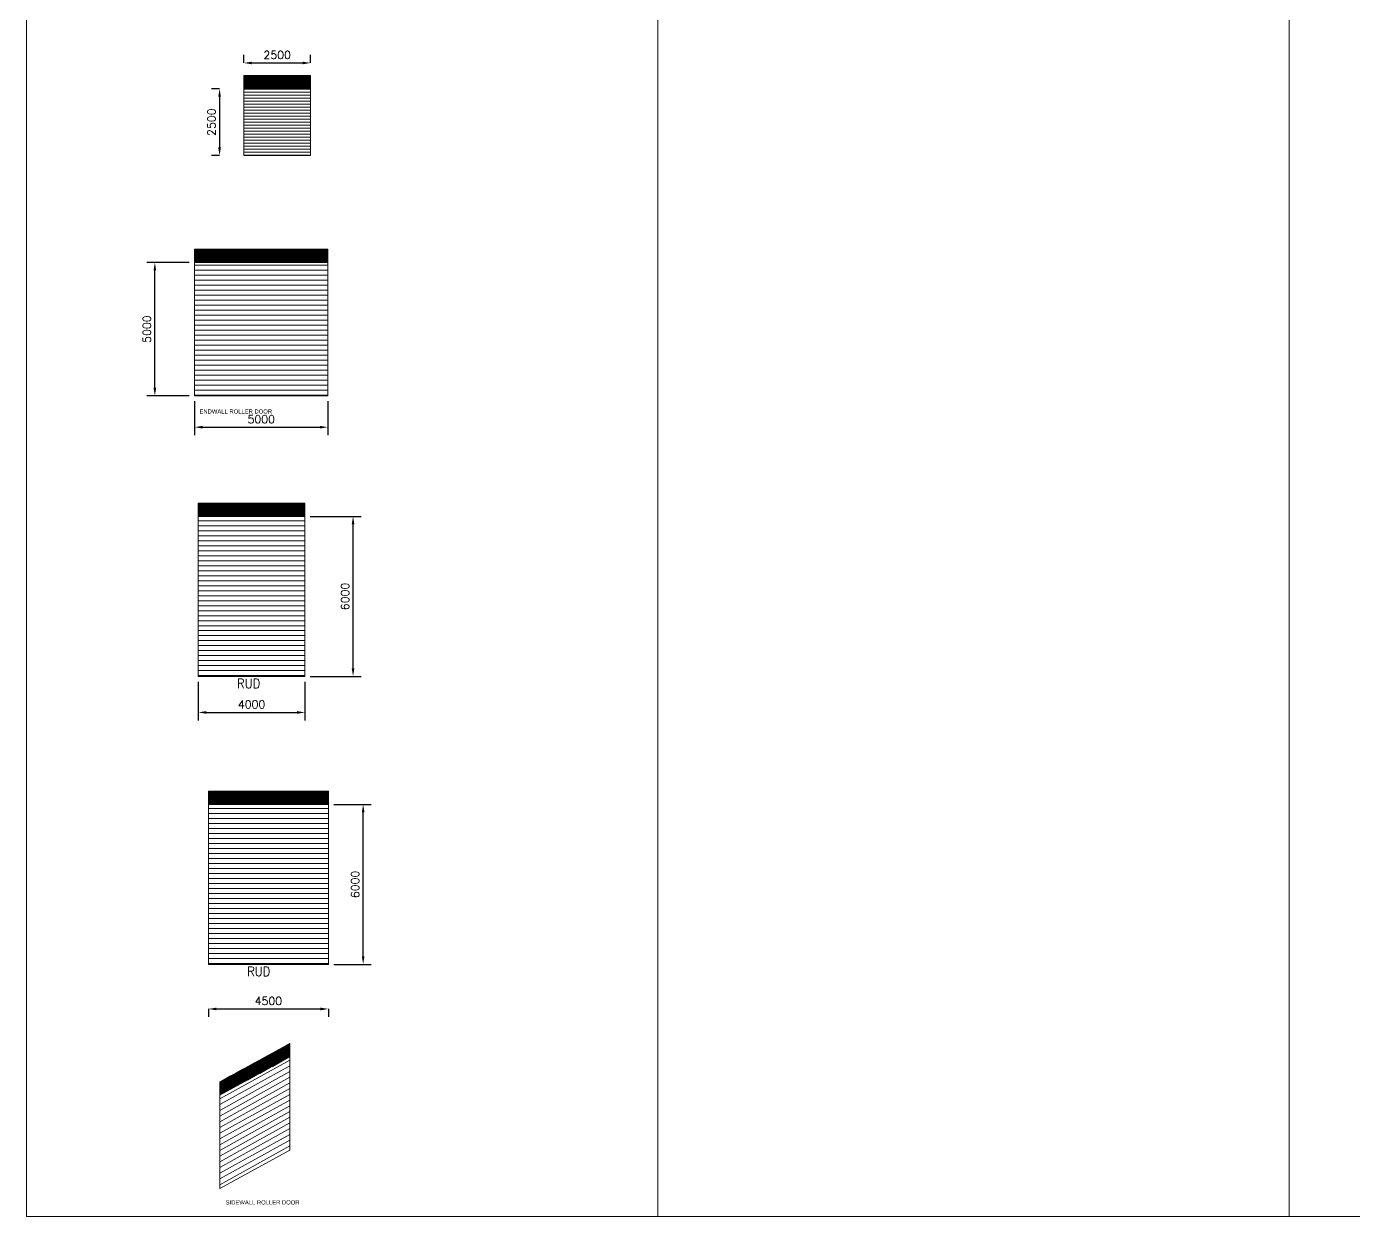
# Model space of a CAD drawing. Header units: millimetres. Extents: x 68421 to 1479662, y -51504 to 144751.
# Drawn here: x 68421 to 118163, y -32317 to 12311 of the extents above; entities that cross this region are included whole.
import ezdxf

# ---------------------------------------------------------------- set-up
doc = ezdxf.new("R2010")
doc.units = ezdxf.units.MM
doc.header["$LTSCALE"] = 0.35
doc.header["$MEASUREMENT"] = 0
doc.linetypes.add('CONTIN', pattern=[0, 0, 0])
doc.linetypes.add('CONTINOUS', pattern=[0])
doc.layers.get('0').update_dxf_attribs({"linetype": 'CONTIN'})
doc.layers.get('Defpoints').update_dxf_attribs({"linetype": 'CONTINUOUS'})
doc.styles.add('ARIAL', font='arial.ttf', dxfattribs={"width": 0.7})
doc.styles.add('S', font='simplex.shx')
doc.styles.get("Standard").update_dxf_attribs({"font": 'txt.shx'})
doc.dimstyles.new('300', dxfattribs={"dimtxt": 300, "dimasz": 300, "dimexe": 300, "dimexo": 200, "dimgap": 150, "dimtad": 1, "dimdec": 0, "dimzin": 0, "dimdsep": 46, "dimtxsty": 'Standard', "dimcen": 0.09, "dimclrd": 4, "dimclre": 4, "dimclrt": 4, "dimadec": 0, "dimazin": 0, "dimtfac": 1, "dimtdec": 0, "dimtofl": 0, "dimtmove": 0, "dimatfit": 3, "dimfxl": 1, "dimtolj": 1, "dimtzin": 0, "dimarcsym": 0})

# ---------------------------------------------------------------- blocks, each defined once
blk = doc.blocks.new('*D84')
at = {"color": 4, "lineweight": -2, "ltscale": 0.1}
for p, q in [((74520, 3462), (72932, 3462)), ((73232, -1238), (73232, 3162)), ((74520, -1538), (72932, -1538))]:
    blk.add_line(p, q, dxfattribs=at)
at = {"color": 4, "linetype": 'Continuous', "lineweight": 5}
for points in [[(73282, 3162), (73182, 3162), (73232, 3462)], [(73182, -1238), (73282, -1238), (73232, -1538)]]:
    blk.add_solid(points, dxfattribs=at)
at = {"layer": 'Defpoints', "color": 0, "linetype": 'Continuous', "lineweight": 5}
for p in [(73232, 3462), (74720, 3462), (74720, -1538)]:
    blk.add_point(p, dxfattribs=at)
at = {"color": 4, "linetype": 'Continuous', "lineweight": 0, "insert": (72932, 962), "char_height": 300, "attachment_point": 5, "rotation": 90}
blk.add_mtext('\\A1;5000', dxfattribs=at)
blk = doc.blocks.new('*D85')
at = {"color": 4, "lineweight": -2, "ltscale": 0.1}
for p, q in [((74720, -1738), (74720, -3016)), ((79720, -1738), (79720, -3016)), ((75020, -2716), (79420, -2716))]:
    blk.add_line(p, q, dxfattribs=at)
at = {"color": 4, "linetype": 'Continuous', "lineweight": 5}
for points in [[(75020, -2666), (75020, -2766), (74720, -2716)], [(79420, -2766), (79420, -2666), (79720, -2716)]]:
    blk.add_solid(points, dxfattribs=at)
at = {"layer": 'Defpoints', "color": 0, "linetype": 'Continuous', "lineweight": 5}
for p in [(74720, -1538), (79720, -1538), (79720, -2716)]:
    blk.add_point(p, dxfattribs=at)
at = {"color": 4, "linetype": 'Continuous', "lineweight": 0, "insert": (77220, -2416), "char_height": 300, "attachment_point": 5}
blk.add_mtext('\\A1;5000', dxfattribs=at)
blk = doc.blocks.new('*D97')
at = {"color": 4, "linetype": 'Continuous', "lineweight": -2, "ltscale": 0.1}
for p, q in [((75657, 9974), (75357, 9974)), ((75657, 9674), (75657, 7774)), ((75657, 7474), (75357, 7474))]:
    blk.add_line(p, q, dxfattribs=at)
at = {"color": 4, "linetype": 'Continuous', "lineweight": 5}
for points in [[(75707, 9674), (75607, 9674), (75657, 9974)], [(75607, 7774), (75707, 7774), (75657, 7474)]]:
    blk.add_solid(points, dxfattribs=at)
at = {"layer": 'Defpoints', "color": 0, "linetype": 'Continuous', "lineweight": 5}
for p in [(76566, 9974), (75657, 7474), (76566, 7474)]:
    blk.add_point(p, dxfattribs=at)
at = {"color": 4, "linetype": 'Continuous', "lineweight": 0, "insert": (75357, 8724), "char_height": 300, "attachment_point": 5, "rotation": 90}
blk.add_mtext('\\A1;2500', dxfattribs=at)
blk = doc.blocks.new('*D98')
at = {"color": 4, "linetype": 'Continuous', "lineweight": -2, "ltscale": 0.1}
for p, q in [((76566, 10944), (76566, 11244)), ((76866, 10944), (78767, 10944)), ((79067, 10944), (79067, 11244))]:
    blk.add_line(p, q, dxfattribs=at)
at = {"color": 4, "linetype": 'Continuous', "lineweight": 5}
for points in [[(76866, 10994), (76866, 10894), (76566, 10944)], [(78767, 10894), (78767, 10994), (79067, 10944)]]:
    blk.add_solid(points, dxfattribs=at)
at = {"layer": 'Defpoints', "color": 0, "linetype": 'Continuous', "lineweight": 5}
for p in [(79067, 10944), (76566, 10474), (79067, 10474)]:
    blk.add_point(p, dxfattribs=at)
at = {"color": 4, "linetype": 'Continuous', "lineweight": 0, "insert": (77817, 11244), "char_height": 300, "attachment_point": 5}
blk.add_mtext('\\A1;2500', dxfattribs=at)
blk = doc.blocks.new('*D113')
at = {"color": 4, "lineweight": -2, "ltscale": 0.1}
for p, q in [((74858, -12264), (74858, -13714)), ((78858, -12264), (78858, -13714)), ((75158, -13414), (78558, -13414))]:
    blk.add_line(p, q, dxfattribs=at)
at = {"color": 4, "linetype": 'Continuous', "lineweight": 5}
for points in [[(75158, -13364), (75158, -13464), (74858, -13414)], [(78558, -13464), (78558, -13364), (78858, -13414)]]:
    blk.add_solid(points, dxfattribs=at)
at = {"layer": 'Defpoints', "color": 0, "linetype": 'Continuous', "lineweight": 5}
for p in [(74858, -12064), (78858, -12064), (78858, -13414)]:
    blk.add_point(p, dxfattribs=at)
at = {"color": 4, "linetype": 'Continuous', "lineweight": 0, "insert": (76858, -13114), "char_height": 300, "attachment_point": 5}
blk.add_mtext('\\A1;{4000}', dxfattribs=at)
blk = doc.blocks.new('*D114')
at = {"color": 4, "lineweight": -2, "ltscale": 0.1}
for p, q in [((79058, -6064), (80961, -6064)), ((80661, -11764), (80661, -6364)), ((79058, -12064), (80961, -12064))]:
    blk.add_line(p, q, dxfattribs=at)
at = {"color": 4, "linetype": 'Continuous', "lineweight": 5}
for points in [[(80711, -6364), (80611, -6364), (80661, -6064)], [(80611, -11764), (80711, -11764), (80661, -12064)]]:
    blk.add_solid(points, dxfattribs=at)
at = {"layer": 'Defpoints', "color": 0, "linetype": 'Continuous', "lineweight": 5}
for p in [(78858, -6064), (80661, -6064), (78858, -12064)]:
    blk.add_point(p, dxfattribs=at)
at = {"color": 4, "linetype": 'Continuous', "lineweight": 0, "insert": (80361, -9064), "char_height": 300, "attachment_point": 5, "rotation": 90}
blk.add_mtext('\\A1;6000', dxfattribs=at)
blk = doc.blocks.new('*D140')
at = {"color": 4, "lineweight": -2, "ltscale": 0.1}
for p, q in [((79936, -16863), (81340, -16863)), ((81040, -22563), (81040, -17163)), ((79936, -22863), (81340, -22863))]:
    blk.add_line(p, q, dxfattribs=at)
at = {"color": 4, "linetype": 'Continuous', "lineweight": 5}
for points in [[(81090, -17163), (80990, -17163), (81040, -16863)], [(80990, -22563), (81090, -22563), (81040, -22863)]]:
    blk.add_solid(points, dxfattribs=at)
at = {"layer": 'Defpoints', "color": 0, "linetype": 'Continuous', "lineweight": 5}
for p in [(79736, -16863), (81040, -16863), (79736, -22863)]:
    blk.add_point(p, dxfattribs=at)
at = {"color": 4, "linetype": 'Continuous', "lineweight": 0, "insert": (80740, -19863), "char_height": 300, "attachment_point": 5, "rotation": 90}
blk.add_mtext('\\A1;6000', dxfattribs=at)
blk = doc.blocks.new('*D99')
at = {"color": 4, "linetype": 'Continuous', "lineweight": -2, "ltscale": 0.1}
for p, q in [((75237, -24534), (75237, -24835)), ((75537, -24535), (79436, -24535)), ((79736, -24534), (79736, -24835))]:
    blk.add_line(p, q, dxfattribs=at)
at = {"color": 4, "linetype": 'Continuous', "lineweight": 5}
for points in [[(75537, -24485), (75537, -24585), (75237, -24535)], [(79436, -24585), (79436, -24485), (79736, -24535)]]:
    blk.add_solid(points, dxfattribs=at)
at = {"layer": 'Defpoints', "color": 0, "linetype": 'Continuous', "lineweight": 5}
for p in [(75237, -22863), (79736, -22863), (79736, -24535)]:
    blk.add_point(p, dxfattribs=at)
at = {"color": 4, "linetype": 'Continuous', "lineweight": 0, "insert": (77487, -24235), "char_height": 300, "attachment_point": 5}
blk.add_mtext('\\A1;4500', dxfattribs=at)

msp = doc.modelspace()

# ---------------------------------------------------------------- hatches: boundary and pattern name
at = {"lineweight": 0, "ltscale": 0.1}
h = msp.add_hatch(dxfattribs=at)
h.set_pattern_fill('ANSI31', color=6, scale=120, angle=135, style=0)
h.set_pattern_definition([(180, (-64841.226, -1049.797), (0, -15), [])])
h.paths.add_polyline_path([(76566.38067, 9973.98398), (76566.38067, 10473.98398), (79068.70096, 10473.98398), (79068.70096, 9973.98398)])
h = msp.add_hatch(dxfattribs=at)
h.set_pattern_fill('ANSI31', color=6, scale=900, angle=135, style=0)
h.set_pattern_definition([(180, (83986.64, 5579.36), (0, -112.5), [])])
h.paths.add_polyline_path([(76566.38067, 7473.98398), (79070.75175, 7473.98398), (79068.70096, 9973.98398), (76566.38067, 9973.98398)])
h = msp.add_hatch(dxfattribs=at)
h.set_pattern_fill('ANSI31', color=6, scale=200, angle=135, style=0)
h.set_pattern_definition([(180, (-180939.988, -10057.825), (0, -25), [])])
h.paths.add_polyline_path([(79719.72682, 3461.68726), (79719.72682, 3961.68726), (74719.87259, 3961.68726), (74719.87259, 3461.68726)])
h = msp.add_hatch(dxfattribs=at)
h.set_pattern_fill('ANSI31', color=6, scale=1500, angle=135, style=0)
h.set_pattern_definition([(180, (76447.23, -9.23), (0, -187.5), [])])
h.paths.add_polyline_path([(79719.72682, 3461.68726), (74719.87259, 3461.68726), (74719.87259, -1538.31274), (79719.72682, -1538.31274)])
h = msp.add_hatch(dxfattribs=at)
h.set_pattern_fill('ANSI31', color=6, scale=200, angle=135, style=0)
h.set_pattern_definition([(180, (-181802.21, -19583.166), (-5e-15, -25), [])])
h.paths.add_polyline_path([(78857.50423, -6063.65416), (78857.50423, -5563.65416), (74857.65, -5563.65416), (74857.65, -6063.65416)])
h = msp.add_hatch(dxfattribs=at)
h.set_pattern_fill('ANSI31', color=6, scale=1500, angle=135, style=0)
h.set_pattern_definition([(180, (83438.61, -10534.57), (-3e-14, -187.5), [])])
h.paths.add_polyline_path([(74857.65, -12063.65416), (74857.65, -6063.65416), (78857.50423, -6063.65416), (78857.50423, -12063.65416)])
h = msp.add_hatch(dxfattribs=at)
h.set_pattern_fill('ANSI31', color=6, scale=200, angle=135, style=0)
h.set_pattern_definition([(180, (-181423.273, -30382.159), (-5e-15, -25), [])])
h.paths.add_polyline_path([(79736.44224, -16862.64664), (79736.44224, -16362.64664), (75236.58801, -16362.64664), (75236.58801, -16862.64664)])
h = msp.add_hatch(dxfattribs=at)
h.set_pattern_fill('ANSI31', color=6, scale=1500, angle=135, style=0)
h.set_pattern_definition([(180, (83817.55, -21333.56), (-3e-14, -187.5), [])])
h.paths.add_polyline_path([(75236.58801, -22862.64664), (75236.58801, -16862.64664), (79736.44224, -16862.64664), (79736.44224, -22862.64664)])
h = msp.add_hatch(dxfattribs=at)
h.set_pattern_fill('ANSI31', color=6, scale=100, angle=165, style=0)
h.set_pattern_definition([(210, (-185472.265, -41289.633), (6.25, -10.82531755), [])])
h.paths.add_polyline_path([(78294.3261, -26333.12055), (78294.3261, -25833.12055), (75663.3261, -27270.12055), (75663.3261, -27770.12055)])
h = msp.add_hatch(dxfattribs=at)
h.set_pattern_fill('ANSI31', color=6, scale=1500, angle=344, style=0)
h.set_pattern_definition([(29, (28923.33, -42027.04), (-90.9018, 163.9912), [])])
h.paths.add_polyline_path([(78294.3261, -26333.12055), (75663.3261, -27770.12055), (75663.3261, -31270.12055), (78294.3261, -29833.12055)])

# ---------------------------------------------------------------- linework, layer by layer
at = {"lineweight": 0}
for p, q in [((74719.87259, -1538.31274), (74719.87259, 3961.68726)), ((79719.72682, -1538.31274), (79719.72682, 3961.68726)), ((74857.65, -12063.65416), (74857.65, -5563.65416)), ((78857.50423, -12063.65416), (78857.50423, -5563.65416)), ((75663.3261, -27270.12055), (78294.3261, -25833.12055)), ((78294.3261, -29833.12055), (78294.3261, -25833.12055)), ((75663.3261, -27770.12055), (78294.3261, -26333.12055)), ((75663.3261, -31270.12055), (75663.3261, -27270.12055))]:
    msp.add_line(p, q, dxfattribs=at)
at = {"color": 0, "lineweight": 0, "ltscale": 0.1}
for p, q in [((74719.87259, 3961.68726), (79719.72682, 3961.68726)), ((74719.87259, 3461.68726), (79719.72682, 3461.68726)), ((74719.87259, -1538.31274), (79719.72682, -1538.31274)), ((74857.65, -5563.65416), (78857.50423, -5563.65416)), ((74857.65, -6063.65416), (78857.50423, -6063.65416)), ((74857.65, -12063.65416), (78857.50423, -12063.65416)), ((75236.58801, -16362.64664), (79736.44224, -16362.64664)), ((75236.58801, -16862.64664), (79236.44224, -16862.64664)), ((75236.58801, -22862.64664), (79736.44224, -22862.64664)), ((75663.3261, -31270.12055), (78294.3261, -29833.12055))]:
    msp.add_line(p, q, dxfattribs=at)
for points in [[(68421, 144750.54254), (92087.59645, 144750.54254), (92087.59645, -32317), (68421, -32317)], [(92087.59645, 144750.54254), (115754.1929, 144750.54254), (115754.1929, -32316.10383), (92087.59645, -32316.10383)], [(115754.1929, 144750.54254), (165958.15042, 144750.54254), (165958.15042, -32314.46915), (115754.1929, -32314.46915)], [(79068.70096, 9973.98398), (76566.38067, 9973.98398), (76566.38067, 10473.98398), (79068.70096, 10473.98398)], [(76566.38067, 9973.98398), (79068.70096, 9973.98398), (79070.75175, 7473.98398), (76566.38067, 7473.98398)], [(76566.38067, 9973.98398), (78068.70096, 9973.98398), (78068.70096, 9973.98398), (76566.38067, 9973.98398)], [(79736.44823, -16362.64664), (75236.58801, -16362.64664), (75236.58801, -16862.64664), (79736.44823, -16862.64664)], [(79736.44224, -22862.64664), (75236.58801, -22862.64664), (75236.58801, -16862.64664), (79736.44224, -16862.64664)]]:
    msp.add_lwpolyline(points, close=True, dxfattribs=at)

# ---------------------------------------------------------------- texts
at = {"color": 7, "lineweight": 0, "ltscale": 10, "style": 'ARIAL'}
for s, p in [('ENDWALL ROLLER DOOR', (74904.88604, -2205.13028)), ('SIDEWALL ROLLER DOOR', (75886.61093, -31867.78621))]:
    msp.add_text(s, height=157.0956511, dxfattribs=at).set_placement(p)
at = {"color": 7, "linetype": 'CONTINOUS', "lineweight": 0, "style": 'S', "width": 0.9}
for p in [(76314.35738, -12501.54125), (76693.2954, -23300.53374)]:
    msp.add_text('RUD', height=351.36, dxfattribs=at).set_placement(p)

# ---------------------------------------------------------------- dimensions: what is measured, and where the dimension line sits
at = {"color": 0, "lineweight": 0, "ltscale": 0.1}
for base, p1, p2, override, picture, middle in [((79066.70096, 10943.99821), (76566.38067, 10473.98398), (79066.70096, 10473.98398), {"dimfxl": 0.18, "dimfxlon": 1, "dimtfillclr": 4, "dimarcsym": 1}, '*D98', (77816.54082, 11243.99821)), ((79719.72682, -2716.41534), (74719.87259, -1538.31274), (79719.72682, -1538.31274), {"dimtfillclr": 4}, '*D85', (77219.79971, -2416.41534)), ((79736.44224, -24534.53655), (75236.58801, -22862.64664), (79736.44224, -22862.64664), {"dimfxl": 0.18, "dimfxlon": 1, "dimtfillclr": 4, "dimarcsym": 1}, '*D99', (77486.51513, -24234.53655))]:
    dim = msp.add_linear_dim(base=base, p1=p1, p2=p2, dimstyle='300', override=override, dxfattribs=at)
    dim.commit()
    dim.dimension.update_dxf_attribs({"geometry": picture, "text_midpoint": middle})
for base, p1, p2, override, picture, middle in [((75657.14624, 7473.98398), (76566.38067, 9973.98398), (76566.38067, 7473.98398), {"dimfxl": 0.18, "dimfxlon": 1, "dimtfillclr": 4, "dimarcsym": 1}, '*D97', (75357.14624, 8723.98398)), ((73231.55724, 3461.68726), (74719.87259, -1538.31274), (74719.87259, 3461.68726), {"dimtfillclr": 4}, '*D84', (72931.55724, 961.68726)), ((80660.88182, -6063.65416), (78857.50423, -12063.65416), (78857.50423, -6063.65416), {"dimtfillclr": 4}, '*D114', (80360.88182, -9063.65416)), ((81039.81983, -16862.64664), (79736.44224, -22862.64664), (79736.44823, -16862.64664), {"dimtfillclr": 4}, '*D140', (80739.81983, -19862.64664))]:
    dim = msp.add_linear_dim(base=base, p1=p1, p2=p2, angle=90, dimstyle='300', override=override, dxfattribs=at)
    dim.commit()
    dim.dimension.update_dxf_attribs({"geometry": picture, "text_midpoint": middle})
dim = msp.add_linear_dim(base=(78857.50423, -13413.7934), p1=(74857.65, -12063.65416), p2=(78857.50423, -12063.65416), text='{4000}', dimstyle='300', override={"dimtfillclr": 4}, dxfattribs=at)
dim.commit()
dim.dimension.update_dxf_attribs({"geometry": '*D113', "text_midpoint": (76857.57711, -13413.7934), "dimtype": 160})

doc.saveas('drawing.dxf')
